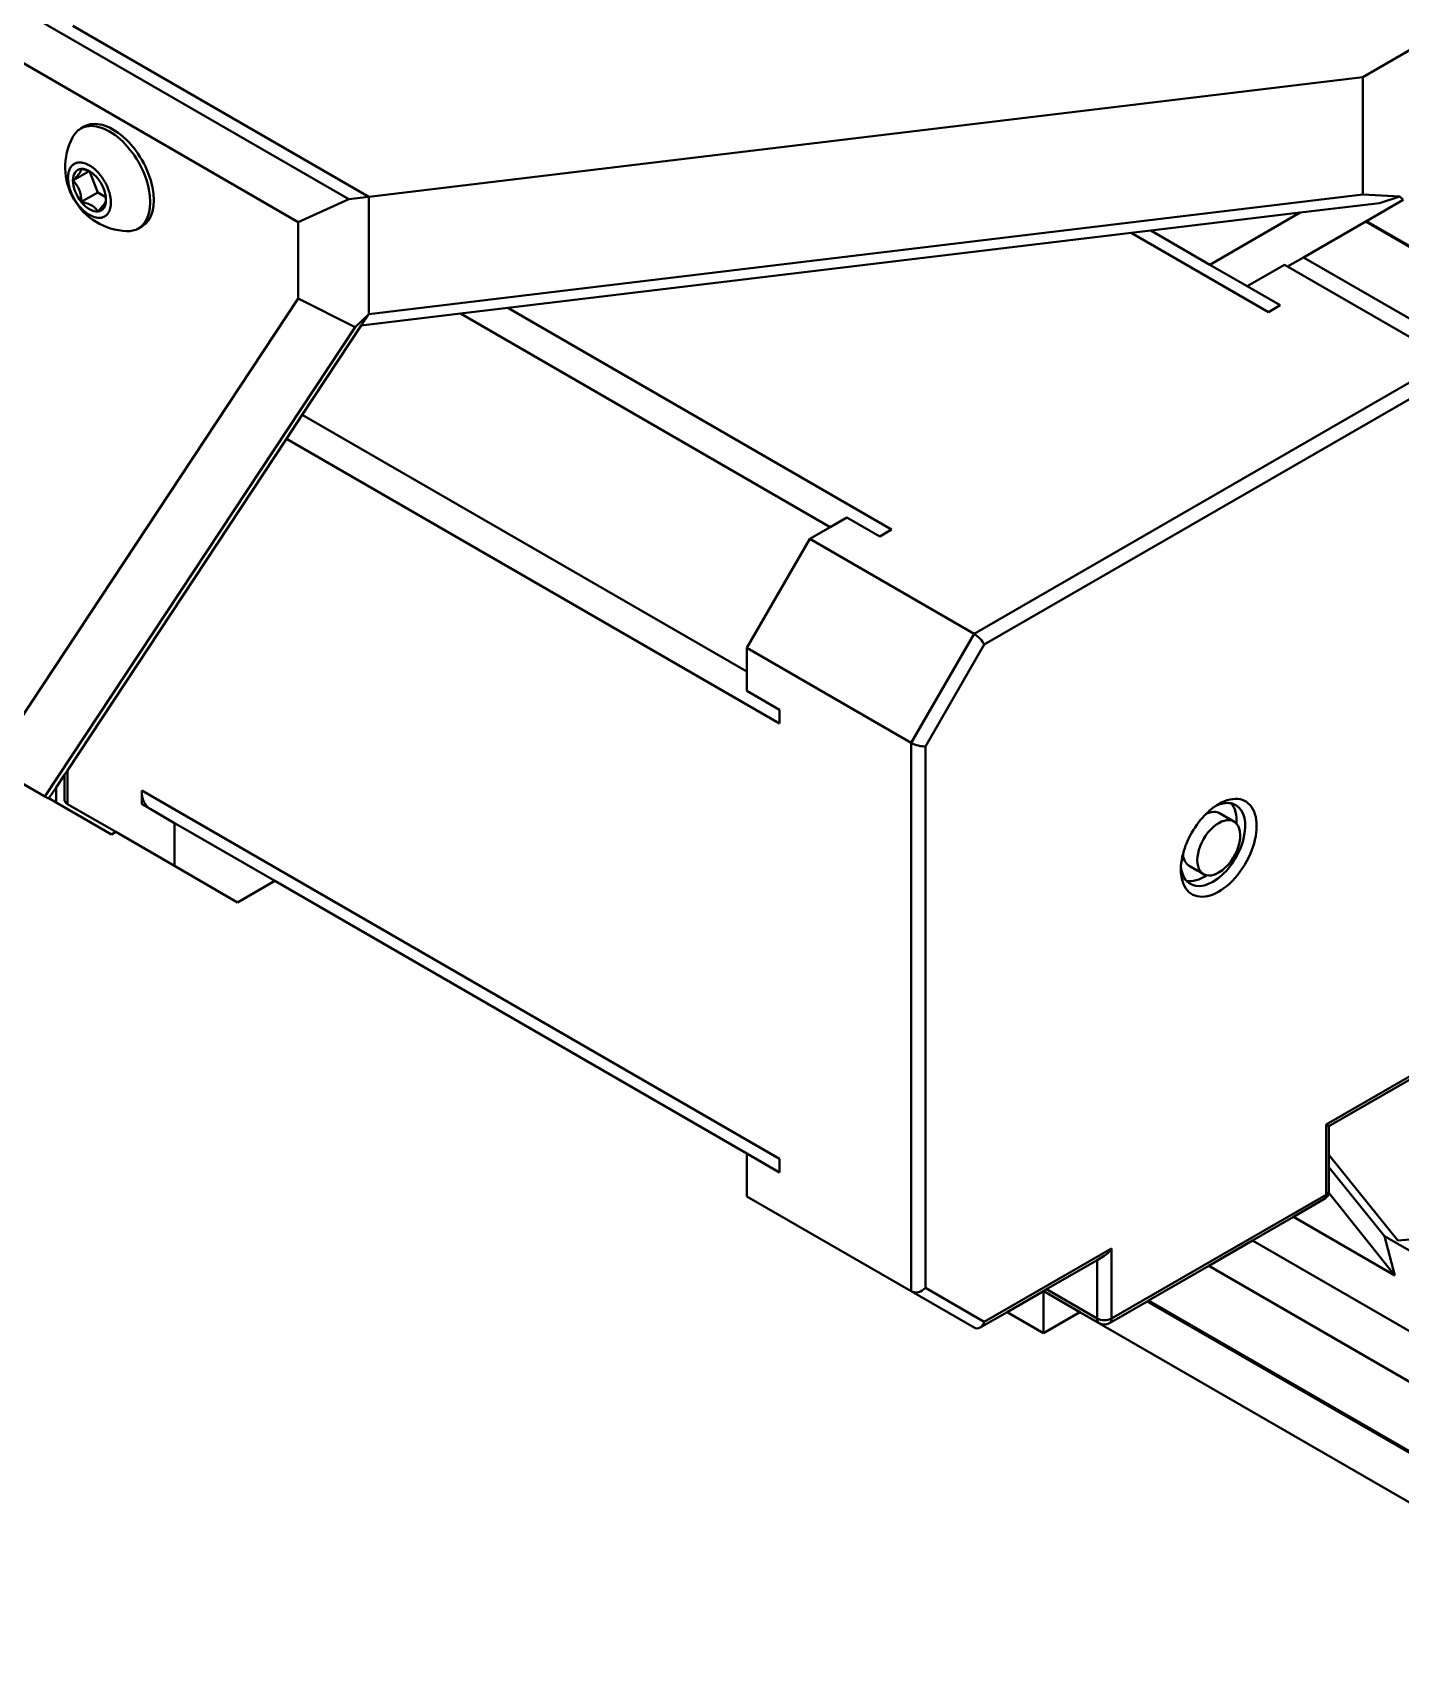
# Model space of a CAD drawing. Header units: millimetres. Extents: x 15 to 415, y 5 to 292.
# Drawn here: x 291.13 to 299.58, y 65.88 to 76.02 of the extents above; entities that cross this region are included whole.
import ezdxf

# ---------------------------------------------------------------- set-up
doc = ezdxf.new("R2010")
doc.units = ezdxf.units.MM
doc.layers.add('Geometries', color=7, linetype='Continuous')

msp = doc.modelspace()

# ---------------------------------------------------------------- linework, layer by layer
at = {"layer": 'Geometries', "linetype": 'Continuous', "lineweight": 40}
for p, q in [((288.1774, 77.8194), (293.0775, 74.9903)), ((292.7649, 74.8499), (288.1646, 77.5058)), ((301.0834, 76.749), (299.3438, 75.7447)), ((291.3725, 76.062), (293.2022, 75.0056)), ((291.3725, 76.062), (293.2022, 75.0056)), ((293.2022, 75.0056), (299.3438, 75.7447)), ((299.3438, 75.02), (299.3438, 75.7447)), ((291.4431, 75.4396), (291.4212, 75.427)), ((291.4743, 75.1641), (291.3733, 75.1058)), ((291.4759, 75.1635), (291.4743, 75.1641)), ((291.4759, 75.1634), (291.5264, 75.0332)), ((291.5264, 75.0332), (291.4244, 74.9743)), ((291.5264, 75.0332), (291.5765, 75.0043)), ((291.6079, 74.9667), (291.608, 74.9704)), ((293.0775, 74.9903), (292.7649, 74.8499)), ((293.0775, 74.9903), (293.2022, 75.0056)), ((293.2022, 74.281), (299.3438, 75.02)), ((293.2022, 74.281), (293.2022, 75.0056)), ((293.2022, 74.281), (293.2022, 75.0056)), ((299.4471, 74.9673), (298.9574, 74.9083)), ((299.3438, 75.02), (299.5731, 75.0073)), ((299.5928, 74.9865), (299.367, 74.8562)), ((299.4471, 74.9673), (299.5731, 75.0073)), ((299.5731, 75.0073), (299.5928, 74.9865)), ((292.7649, 74.3769), (292.7649, 74.8499)), ((298.9574, 74.9083), (298.0349, 74.7973)), ((298.4, 74.5865), (298.9574, 74.9083)), ((299.3624, 74.8535), (298.9781, 74.6316)), ((299.367, 74.8562), (299.3624, 74.8535)), ((299.3624, 74.8535), (314.0015, 66.4016)), ((313.986, 66.4159), (299.367, 74.8562)), ((291.7775, 74.8099), (291.7994, 74.8226)), ((297.9137, 74.7827), (294.0601, 74.319)), ((298.0349, 74.7973), (297.9137, 74.7827)), ((298.7609, 74.2936), (297.9137, 74.7827)), ((298.0349, 74.7973), (298.4, 74.5865)), ((298.4, 74.5865), (298.6308, 74.4533)), ((298.6308, 74.4533), (298.8607, 74.5859)), ((298.8798, 74.5749), (298.8607, 74.5859)), ((298.9781, 74.6316), (298.8798, 74.5749)), ((299.8771, 73.9991), (298.8798, 74.5749)), ((298.9781, 74.6316), (314.1414, 65.8771)), ((298.6308, 74.4533), (298.8341, 74.3359)), ((290.8615, 71.4971), (292.7649, 74.3769)), ((293.1168, 74.2002), (292.7649, 74.3769)), ((293.1168, 74.2002), (293.2022, 74.281)), ((293.7675, 74.2838), (293.1554, 74.2101)), ((293.2022, 74.281), (293.1554, 74.2101)), ((294.0601, 74.319), (293.7675, 74.2838)), ((296.0524, 72.9646), (293.7675, 74.2838)), ((294.0601, 74.319), (296.4325, 72.9493)), ((298.7609, 74.2936), (298.8341, 74.3359)), ((293.1168, 74.2002), (291.2007, 71.3012)), ((293.1554, 74.2101), (292.7906, 73.6581)), ((298.6877, 73.3123), (299.8771, 73.9991)), ((299.903, 73.912), (298.776, 73.2613)), ((292.7906, 73.6581), (292.6929, 73.5104)), ((292.7906, 73.6581), (295.5373, 72.0723)), ((292.6929, 73.5104), (291.3388, 71.4616)), ((295.7405, 71.7508), (292.6929, 73.5104)), ((296.9426, 72.3049), (298.6877, 73.3123)), ((297.0051, 72.2389), (298.776, 73.2613)), ((296.0524, 72.9646), (296.156, 73.0244)), ((296.156, 73.0244), (296.3593, 72.907)), ((295.9262, 72.8917), (296.0524, 72.9646)), ((296.3593, 72.907), (296.4325, 72.9493)), ((295.5373, 72.2181), (295.9262, 72.8917)), ((295.9262, 72.8917), (296.9426, 72.3049)), ((296.5537, 71.6312), (295.5373, 72.2181)), ((295.5373, 72.0723), (295.5373, 72.2181)), ((296.5537, 71.6312), (296.9426, 72.3049)), ((297.0051, 72.2389), (296.6421, 71.6101)), ((295.5373, 71.9527), (295.5373, 72.0723)), ((295.5373, 71.9527), (295.7405, 71.8354)), ((295.7405, 71.7508), (295.7405, 71.8354)), ((296.5537, 68.2428), (296.5537, 71.6312)), ((296.6421, 71.6101), (296.6421, 68.2639)), ((291.2007, 71.3012), (290.8615, 71.4971)), ((291.3205, 71.4339), (291.2691, 71.3562)), ((291.3388, 71.4616), (291.3205, 71.4339)), ((291.3205, 71.4339), (291.3205, 71.2853)), ((291.3388, 71.4616), (291.3388, 71.2536)), ((291.2231, 71.2883), (291.2007, 71.3012)), ((291.2691, 71.3562), (291.2249, 71.2893)), ((291.2691, 71.2638), (291.2691, 71.3562)), ((291.7984, 71.3382), (295.7405, 69.0622)), ((291.7984, 71.2536), (291.7984, 71.3382)), ((291.2231, 71.2883), (291.2249, 71.2893)), ((291.2249, 71.2893), (291.2691, 71.2638)), ((291.6116, 71.066), (291.2691, 71.2638)), ((291.3388, 71.2536), (291.6377, 71.0811)), ((291.7984, 71.2536), (291.8502, 71.2237)), ((291.8502, 71.2237), (292.0017, 71.1362)), ((292.0017, 70.8709), (292.0017, 71.1362)), ((292.0017, 71.1362), (292.0535, 71.1064)), ((292.6204, 70.779), (292.0535, 71.1064)), ((298.5478, 71.1455), (298.4594, 71.1966)), ((291.6377, 71.0811), (291.6116, 71.066)), ((291.6377, 71.0811), (292.0017, 70.8709)), ((292.3906, 70.6463), (292.0017, 70.8709)), ((298.3204, 70.8438), (298.2719, 70.8718)), ((298.3204, 70.8438), (298.3365, 70.8346)), ((298.3603, 70.8208), (298.3365, 70.8346)), ((292.6204, 70.779), (292.3906, 70.6463)), ((295.5373, 69.095), (292.6204, 70.779)), ((299.117, 69.2736), (299.903, 69.7274)), ((299.1353, 69.263), (299.8584, 69.6806)), ((299.117, 68.8398), (299.117, 69.2736)), ((299.117, 69.2736), (299.1353, 69.263)), ((299.1353, 69.0856), (299.1353, 69.263)), ((295.5373, 68.8296), (295.5373, 69.095)), ((295.5373, 69.095), (295.7405, 68.9776)), ((299.1353, 69.0109), (299.1353, 69.0856)), ((299.5603, 68.5558), (299.1353, 69.0856)), ((295.7405, 68.9776), (295.7405, 69.0622)), ((299.1353, 68.8654), (299.1353, 69.0109)), ((299.4789, 68.5826), (299.1353, 69.0109)), ((295.5373, 68.8296), (296.5537, 68.2428)), ((297.7912, 68.0744), (299.117, 68.8398)), ((298.9167, 68.7031), (299.104, 68.8112)), ((299.5431, 68.3415), (299.1337, 68.8516)), ((298.6632, 68.5567), (298.9167, 68.7031)), ((299.5431, 68.3415), (298.9167, 68.7031)), ((299.4789, 68.5826), (299.5431, 68.3415)), ((299.8186, 68.3865), (299.4789, 68.5826)), ((300.1172, 68.6068), (299.5603, 68.5558)), ((297.0051, 68.0543), (297.7912, 68.5081)), ((297.7028, 68.436), (297.747, 68.4615)), ((297.7912, 68.5081), (297.7912, 68.0744)), ((298.3921, 68.4002), (298.6632, 68.5567)), ((298.6632, 68.5567), (301.1236, 67.1362)), ((297.3896, 68.2552), (297.7028, 68.436)), ((297.7028, 68.0744), (297.7028, 68.436)), ((298.0209, 68.1859), (298.3921, 68.4002)), ((301.1236, 66.8232), (298.3921, 68.4002)), ((296.6421, 68.2639), (297.0051, 68.0543)), ((296.9426, 68.0183), (296.5537, 68.2428)), ((297.1465, 68.1148), (297.3713, 68.2446)), ((297.3713, 68.2446), (297.3753, 68.2469)), ((297.3713, 67.9851), (297.3713, 68.2446)), ((297.3753, 68.2469), (297.3896, 68.2552)), ((297.3843, 68.2371), (297.5961, 68.1148)), ((297.3896, 68.2552), (297.7028, 68.0744)), ((297.7782, 68.0458), (298.0111, 68.1803)), ((298.0111, 68.1803), (298.0209, 68.1859)), ((301.1236, 66.3833), (298.0111, 68.1803)), ((301.1236, 66.3946), (298.0209, 68.1859)), ((296.9792, 68.0183), (297.1465, 68.1148)), ((297.3713, 67.9851), (297.1465, 68.1148)), ((297.5951, 68.1143), (297.3713, 67.9851)), ((297.5961, 68.1148), (297.5951, 68.1143)), ((301.1236, 66.0771), (297.5951, 68.1143)), ((297.5961, 68.1148), (297.7157, 68.0458))]:
    msp.add_line(p, q, dxfattribs=at)
at = {"layer": 'Geometries', "linetype": 'Continuous', "lineweight": 40, "flags": 128}
for points in [[(291.3725, 75.2028), (291.3725, 75.2028), (291.3683, 75.199), (291.3644, 75.1947), (291.3609, 75.1901), (291.3576, 75.1852), (291.3547, 75.18), (291.3521, 75.1744), (291.3492, 75.1666), (291.3468, 75.1585), (291.345, 75.15), (291.3438, 75.1413), (291.3431, 75.1326)], [(291.4955, 75.1866), (291.4913, 75.1897), (291.4833, 75.1952), (291.4754, 75.2), (291.4675, 75.2043), (291.4594, 75.2081), (291.4513, 75.2114), (291.443, 75.214), (291.4348, 75.2161), (291.4266, 75.2174), (291.4205, 75.2179), (291.4145, 75.218), (291.4086, 75.2177), (291.4028, 75.2169), (291.3972, 75.2157), (291.3918, 75.214), (291.3866, 75.2119), (291.3816, 75.2093), (291.3769, 75.2063), (291.3725, 75.2028)], [(291.4244, 75.1784), (291.4242, 75.1759), (291.4239, 75.1734), (291.4233, 75.1707), (291.4224, 75.1681), (291.4213, 75.1653), (291.4197, 75.1617), (291.4177, 75.158), (291.4153, 75.1541), (291.4125, 75.15), (291.4094, 75.1457), (291.4058, 75.1411), (291.4017, 75.1362), (291.3972, 75.131), (291.3952, 75.1287)], [(291.4507, 75.1723), (291.4483, 75.173), (291.4408, 75.1749), (291.4329, 75.1767), (291.4244, 75.1784)], [(291.4637, 75.1682), (291.4617, 75.1689), (291.4552, 75.171), (291.4507, 75.1723)], [(291.4743, 75.1641), (291.4693, 75.1662), (291.4637, 75.1682)], [(291.4822, 75.1605), (291.4764, 75.1633), (291.4759, 75.1635)], [(291.5333, 75.1512), (291.5303, 75.1546), (291.5242, 75.1611), (291.516, 75.1692), (291.5077, 75.1767), (291.4995, 75.1835), (291.4955, 75.1866)], [(291.3431, 75.1326), (291.343, 75.1324), (291.3428, 75.1234), (291.3428, 75.1198)], [(291.3428, 75.1198), (291.343, 75.1142), (291.3438, 75.1045), (291.345, 75.0943), (291.3468, 75.0838), (291.3492, 75.0729), (291.3521, 75.0617), (291.3547, 75.0532), (291.3561, 75.0489)], [(291.3836, 75.1163), (291.379, 75.1115), (291.3733, 75.1058)], [(291.3733, 75.1058), (291.379, 75.1), (291.3811, 75.0977)], [(291.3811, 75.0977), (291.3841, 75.0942), (291.3889, 75.0885), (291.3932, 75.0828), (291.3972, 75.0772), (291.3994, 75.0739)], [(291.3952, 75.1287), (291.3932, 75.1266), (291.3889, 75.1219), (291.3841, 75.1168), (291.3836, 75.1163)], [(291.3994, 75.0739), (291.4017, 75.07), (291.4058, 75.0628), (291.4094, 75.0555), (291.4125, 75.048), (291.4153, 75.0402), (291.4177, 75.0322), (291.4197, 75.0238), (291.4213, 75.015), (291.4224, 75.0077), (291.4233, 74.9999), (291.4239, 74.9919), (291.4242, 74.9833), (291.4244, 74.9743)], [(291.6062, 74.9967), (291.6058, 74.9995), (291.604, 75.01), (291.6016, 75.0209), (291.5987, 75.0321), (291.5961, 75.0406), (291.5932, 75.0492), (291.5899, 75.0579), (291.5864, 75.0666), (291.5825, 75.0753), (291.5783, 75.084), (291.5739, 75.0926), (291.5691, 75.101), (291.5642, 75.1094), (291.559, 75.1175), (291.5535, 75.1254), (291.5479, 75.1331), (291.5422, 75.1406), (291.5363, 75.1477), (291.5333, 75.1512)], [(291.3561, 75.0489), (291.3576, 75.0446), (291.3609, 75.0359), (291.3644, 75.0272), (291.3683, 75.0185), (291.3725, 75.0098), (291.3769, 75.0012), (291.3816, 74.9928), (291.3866, 74.9844), (291.3918, 74.9763), (291.3972, 74.9683), (291.4028, 74.9606), (291.4086, 74.9532), (291.4145, 74.9461), (291.4205, 74.9392), (291.4266, 74.9327), (291.4348, 74.9246), (291.443, 74.9171), (291.4513, 74.9103), (291.4535, 74.9085)], [(291.4244, 74.9743), (291.4329, 74.9726), (291.4408, 74.9707), (291.4483, 74.9688), (291.4552, 74.9669), (291.4617, 74.9648), (291.4693, 74.962), (291.4764, 74.9591), (291.4829, 74.956), (291.4891, 74.9527)], [(291.4535, 74.9085), (291.4594, 74.9041), (291.4675, 74.8986), (291.4754, 74.8938), (291.4833, 74.8895), (291.4913, 74.8857), (291.4995, 74.8824), (291.5077, 74.8798), (291.516, 74.8777), (291.5242, 74.8764), (291.5303, 74.8759), (291.5363, 74.8758), (291.5422, 74.8761), (291.5479, 74.8769), (291.5535, 74.8781), (291.559, 74.8798), (291.5642, 74.8819), (291.5691, 74.8845), (291.5739, 74.8875), (291.5783, 74.891), (291.5825, 74.8948), (291.5864, 74.8991), (291.5899, 74.9037), (291.5932, 74.9086), (291.5961, 74.9138), (291.5987, 74.9194), (291.6016, 74.9271), (291.604, 74.9353), (291.6058, 74.9438), (291.607, 74.9525), (291.6077, 74.9614), (291.6079, 74.9667)], [(291.4891, 74.9527), (291.4948, 74.9492), (291.5002, 74.9454), (291.5017, 74.9442)], [(291.5264, 74.9154), (291.5321, 74.9211), (291.5372, 74.9264), (291.542, 74.9314), (291.5463, 74.9361), (291.5503, 74.9405), (291.5548, 74.9458), (291.5589, 74.9506), (291.5624, 74.9552), (291.5656, 74.9596), (291.5684, 74.9637), (291.5708, 74.9676), (291.5728, 74.9713), (291.5744, 74.9749), (291.5755, 74.9776), (291.5761, 74.9794)], [(291.5761, 74.9794), (291.5763, 74.9803), (291.577, 74.9829), (291.5772, 74.9845)], [(291.5772, 74.9845), (291.5773, 74.9855), (291.5775, 74.988)], [(291.608, 74.9704), (291.6077, 74.9796), (291.607, 74.9893), (291.6062, 74.9967)], [(291.5017, 74.9442), (291.5052, 74.9413), (291.5072, 74.9396)], [(291.5072, 74.9396), (291.5099, 74.9369), (291.5135, 74.9332), (291.517, 74.9292), (291.5203, 74.9249), (291.5234, 74.9203), (291.5264, 74.9154)]]:
    msp.add_lwpolyline(points, dxfattribs=at)
at = {"layer": 'Geometries', "linetype": 'Continuous', "lineweight": 40}
for centre, radius, start, end in [((291.7224, 75.1895), 0.3965, 152.52099, 267.47901), ((299.0728, 68.8654), 0.0625, 347.26322, 0), ((299.0728, 68.8654), 0.0625, 300, 347.26322), ((297.747, 68.0999), 0.0625, 240, 300)]:
    msp.add_arc(centre, radius, start, end, dxfattribs=at)
for centre, major_axis, ratio, start_param, end_param in [((291.5994, 75.1185), (0.1781, -0.3085), 0.5773503, 0, 3.1415927), ((291.6212, 75.1311), (0.1781, -0.3085), 0.5773503, 0, 3.1415927), ((291.5994, 75.1185), (0.1781, -0.3085), 0.5773503, 3.1415927, 3.4943092), ((291.4754, 75.0469), (0.0722, -0.125), 0.5773503, 2.8797933, 3.9269908), ((291.4754, 75.0469), (0.0722, -0.125), 0.5773503, 2.2891311, 2.8797933), ((291.4754, 75.0469), (0.0722, -0.125), 0.5773503, 1.8325957, 2.2891311), ((291.4754, 75.0469), (0.0722, -0.125), 0.5773503, 3.9269908, 4.9741884), ((291.4754, 75.0469), (0.0722, -0.125), 0.5773503, 0.9200385, 1.8325957), ((291.4754, 75.0469), (0.0722, -0.125), 0.5773503, 4.9741884, 6.0213859), ((291.4754, 75.0469), (0.0722, -0.125), 0.5773503, 6.0213859, 7.0685835), ((291.4754, 75.0469), (0.0722, -0.125), 0.5773503, 0.7853982, 0.9200385), ((291.5994, 75.1185), (0.1781, -0.3085), 0.5773503, 5.9304687, 6.2831853), ((296.9609, 72.2644), (0.0456, -0.0456), 0.3178372, 0.7004389, 2.2712353), ((296.5979, 71.6356), (-0.0623, 0.0167), 0.3178372, 0.8703574, 2.4411537), ((291.9752, 71.4402), (-0.125, -0.2165), 0.5773503, 5.4977871, 6.2831853), ((298.4541, 70.9832), (-0.1656, -0.2869), 0.5773503, 5.4191436, 10.2101761), ((291.383, 71.3003), (0.0577, 0.0333), 0.7174389, 2.7488936, 3.5342917), ((298.4187, 71.0036), (0.1406, 0.2436), 0.5773503, 2.9518952, 6.2831853), ((298.4541, 70.9832), (-0.1656, -0.2869), 0.5773503, 4.0056344, 4.2696051), ((298.3657, 71.0342), (0.0938, 0.1624), 0.5773503, 0, 0.7121788), ((298.4187, 71.0036), (0.1406, 0.2436), 0.5773503, 0.1896975, 0.700046), ((298.4541, 70.9832), (-0.1656, -0.2869), 0.5773503, 3.9269908, 4.0056344), ((298.4187, 71.0036), (0.1406, 0.2436), 0.5773503, 0, 0.1896975), ((298.3657, 71.0342), (0.1406, 0.2436), 0.5773503, 5.4256818, 6.0934878), ((298.4541, 70.9832), (-0.1656, -0.2869), 0.5773503, 4.2696051, 5.1551729), ((298.4541, 70.9832), (0.0938, 0.1624), 0.5773503, 0, 3.1415927), ((298.4541, 70.9832), (0.0938, 0.1624), 0.5773503, 3.8092227, 6.0904869), ((298.4541, 70.9832), (0.0938, 0.1624), 0.5773503, 6.0904869, 6.2831853), ((298.4541, 70.9832), (-0.1656, -0.2869), 0.5773503, 5.1551729, 5.4191436), ((298.3657, 71.0342), (0.0938, 0.1624), 0.5773503, 2.4294139, 3.1415927), ((298.4187, 71.0036), (0.1406, 0.2436), 0.5773503, 2.4415467, 2.9518952), ((298.3657, 71.0342), (0.1406, 0.2436), 0.5773503, 3.3312901, 3.9990962), ((298.4541, 70.9832), (0.0938, 0.1624), 0.5773503, 3.1415927, 3.3342911), ((298.4541, 70.9832), (0.0938, 0.1624), 0.5773503, 3.3342911, 3.8092227), ((299.0728, 68.8654), (0.0625, 0), 0.5773503, 5.4977871, 6.2831853), ((299.0728, 68.8654), (0.0313, -0.0541), 0.5773503, 0, 0.7853982), ((297.747, 68.5337), (0.0442, 0.0765), 0.5773503, 3.9269908, 4.712389), ((296.5979, 68.2894), (0.0577, 0.0333), 0.7174389, 3.5342917, 5.1050881), ((297.4155, 68.2913), (-0.0312, -0.0541), 0.5773503, 5.9248657, 6.2831853), ((296.9609, 68.0799), (0, -0.0667), 0.7174389, 0.3926991, 1.1780972), ((297.747, 68.0999), (0.0625, 0), 0.5773503, 3.9269908, 5.4977871), ((297.747, 68.0999), (-0.0312, -0.0541), 0.5773503, 5.4977871, 6.2831853), ((297.747, 68.0999), (0.0313, -0.0541), 0.5773503, 0, 0.7853982), ((296.9609, 68.0799), (0, -0.0667), 0.7174389, 5.8904862, 6.6758844)]:
    msp.add_ellipse(centre, major_axis=major_axis, ratio=ratio, start_param=start_param, end_param=end_param, dxfattribs=at)

doc.saveas('drawing.dxf')
